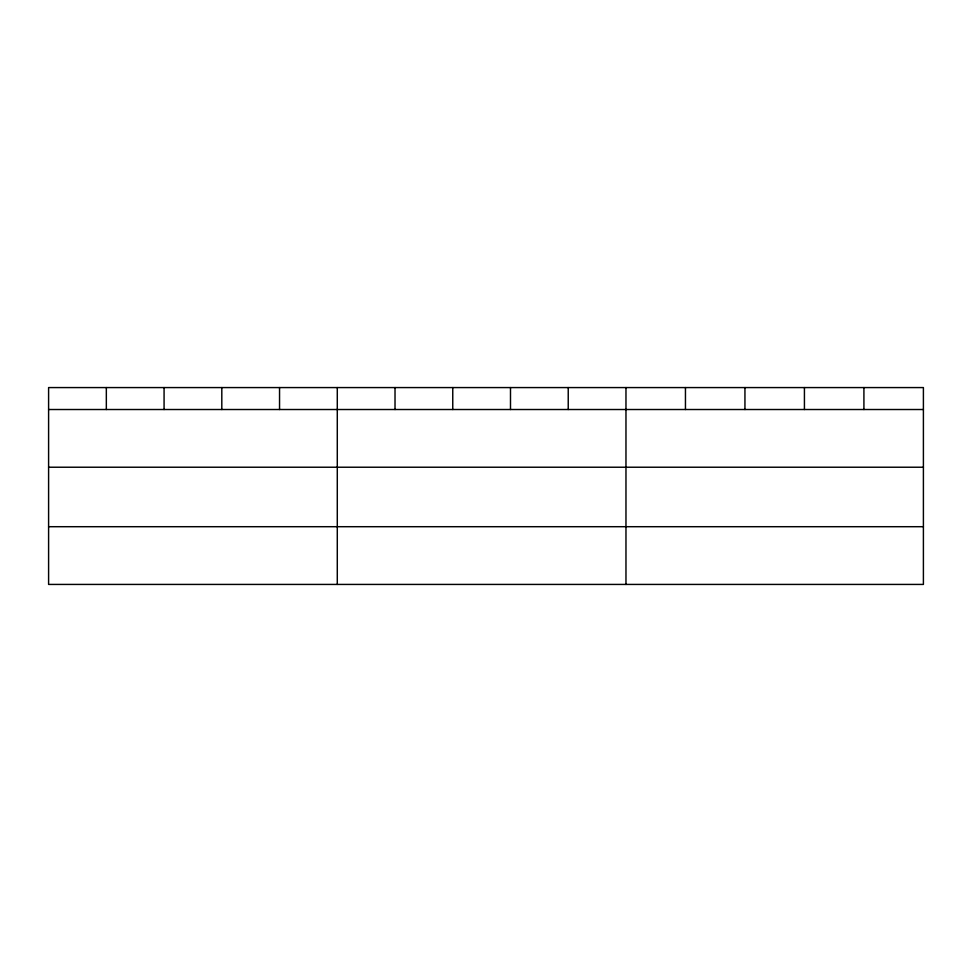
<?xml version="1.0" encoding="UTF-8"?>
<svg xmlns="http://www.w3.org/2000/svg" width="972" height="972" viewBox="0 0 972 972"><rect width="100%" height="100%" fill="white"/><g stroke="black" fill="none" stroke-linecap="round" stroke-linejoin="round"><path stroke-width="1.46" d="M923.4 467.228L923.4 387.573L48.6 387.573L48.6 584.427L923.4 584.427L923.4 467.228L48.6 467.228M48.6 409.516L923.4 409.516M48.6 526.702L923.4 526.702M863.914 387.573L863.914 409.516M804.427 387.573L804.427 409.516M744.941 387.573L744.941 409.516M685.454 387.573L685.454 409.516M625.968 387.573L625.968 584.427M568.231 387.573L568.231 409.516M510.494 387.573L510.494 409.516M452.758 387.573L452.758 409.516M395.021 387.573L395.021 409.516M337.284 387.573L337.284 584.427M279.547 387.573L279.547 409.516M221.81 387.573L221.81 409.516M164.074 387.573L164.074 409.516M106.337 387.573L106.337 409.516"/></g></svg>
